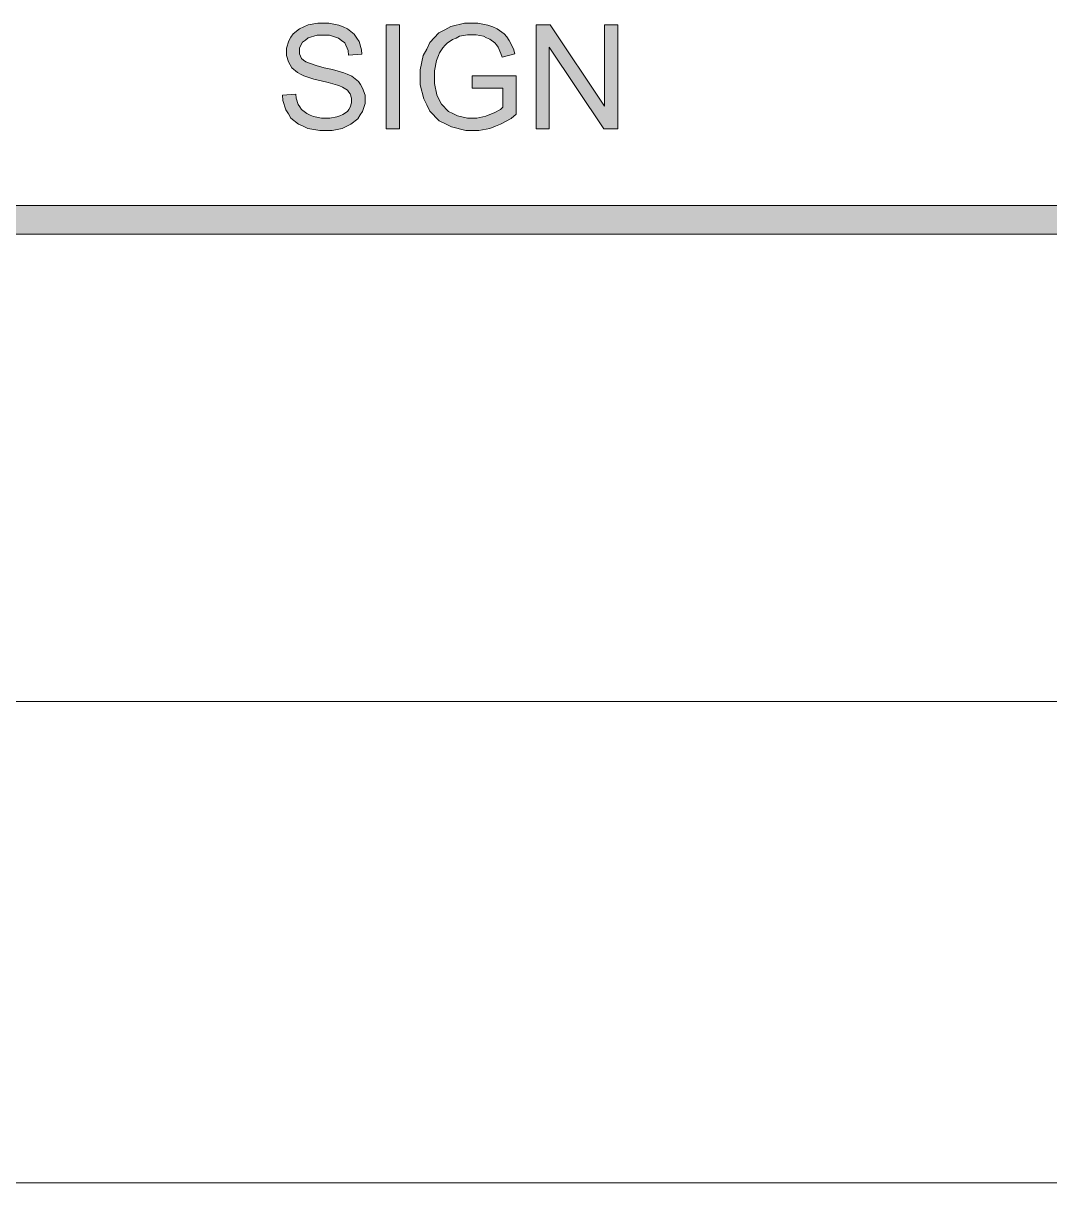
# Model space of a CAD drawing. Header units: millimetres. Extents: x 0 to 586, y 0 to 414.
# Drawn here: x 551.76 to 562.26, y 108.46 to 120.33 of the extents above; entities that cross this region are included whole.
import ezdxf

# ---------------------------------------------------------------- set-up
doc = ezdxf.new("R2010")
doc.units = ezdxf.units.MM

msp = doc.modelspace()

# ---------------------------------------------------------------- hatches: boundary and pattern name
h = msp.add_hatch(color=0)
h.dxf.hatch_style = 2
h.paths.add_polyline_path([(554.414972, 119.588139), (554.549028, 119.598722), (554.552556, 119.559917), (554.573722, 119.492889), (554.591361, 119.468194), (554.609, 119.4435), (554.661917, 119.401167), (554.697194, 119.383528), (554.732472, 119.369417), (554.813611, 119.355306), (554.859472, 119.355306), (554.898278, 119.355306), (554.968833, 119.365889), (555.000583, 119.376472), (555.032333, 119.390583), (555.078194, 119.422333), (555.092306, 119.4435), (555.106417, 119.464667), (555.120528, 119.510528), (555.120528, 119.535222), (555.120528, 119.559917), (555.106417, 119.60225), (555.092306, 119.619889), (555.078194, 119.641056), (555.028806, 119.669278), (554.997056, 119.683389), (554.975889, 119.690444), (554.880639, 119.718667), (554.810083, 119.736306), (554.736, 119.753944), (554.633694, 119.785694), (554.605472, 119.799806), (554.566667, 119.820972), (554.510222, 119.870361), (554.492583, 119.898583), (554.474944, 119.930333), (554.453778, 119.993833), (554.453778, 120.032639), (554.453778, 120.071444), (554.478472, 120.145528), (554.499639, 120.180806), (554.524333, 120.216083), (554.587833, 120.269), (554.633694, 120.286639), (554.676028, 120.307806), (554.774806, 120.325444), (554.827722, 120.325444), (554.887694, 120.325444), (554.99, 120.304278), (555.035861, 120.286639), (555.078194, 120.269), (555.14875, 120.212556), (555.173444, 120.17375), (555.198139, 120.138472), (555.222833, 120.053806), (555.226361, 120.007944), (555.088778, 119.997361), (555.08525, 120.04675), (555.049972, 120.124361), (555.018222, 120.149056), (554.986472, 120.17375), (554.89475, 120.201972), (554.83125, 120.201972), (554.76775, 120.201972), (554.676028, 120.177278), (554.647806, 120.152583), (554.619583, 120.131417), (554.587833, 120.074972), (554.587833, 120.039694), (554.587833, 120.011472), (554.609, 119.965611), (554.630167, 119.947972), (554.651333, 119.930333), (554.757167, 119.891528), (554.841833, 119.870361), (554.9265, 119.852722), (555.042917, 119.817444), (555.074667, 119.803333), (555.124056, 119.782167), (555.191083, 119.72925), (555.21225, 119.6975), (555.233417, 119.662222), (555.258111, 119.588139), (555.258111, 119.545806), (555.258111, 119.503472), (555.233417, 119.422333), (555.208722, 119.387056), (555.184028, 119.34825), (555.113472, 119.291806), (555.071139, 119.270639), (555.025278, 119.249472), (554.922972, 119.228306), (554.866528, 119.228306), (554.795972, 119.228306), (554.6725, 119.249472), (554.626639, 119.270639), (554.57725, 119.291806), (554.499639, 119.355306), (554.474944, 119.397639), (554.446722, 119.439972), (554.4185, 119.535222)])
h = msp.add_hatch(color=0)
h.dxf.hatch_style = 2
h.paths.add_polyline_path([(554.414972, 119.588139), (554.549028, 119.598722), (554.552556, 119.559917), (554.573722, 119.492889), (554.591361, 119.468194), (554.609, 119.4435), (554.661917, 119.401167), (554.697194, 119.383528), (554.732472, 119.369417), (554.813611, 119.355306), (554.859472, 119.355306), (554.898278, 119.355306), (554.968833, 119.365889), (555.000583, 119.376472), (555.032333, 119.390583), (555.078194, 119.422333), (555.092306, 119.4435), (555.106417, 119.464667), (555.120528, 119.510528), (555.120528, 119.535222), (555.120528, 119.559917), (555.106417, 119.60225), (555.092306, 119.619889), (555.078194, 119.641056), (555.028806, 119.669278), (554.997056, 119.683389), (554.975889, 119.690444), (554.880639, 119.718667), (554.810083, 119.736306), (554.736, 119.753944), (554.633694, 119.785694), (554.605472, 119.799806), (554.566667, 119.820972), (554.510222, 119.870361), (554.492583, 119.898583), (554.474944, 119.930333), (554.453778, 119.993833), (554.453778, 120.032639), (554.453778, 120.071444), (554.478472, 120.145528), (554.499639, 120.180806), (554.524333, 120.216083), (554.587833, 120.269), (554.633694, 120.286639), (554.676028, 120.307806), (554.774806, 120.325444), (554.827722, 120.325444), (554.887694, 120.325444), (554.99, 120.304278), (555.035861, 120.286639), (555.078194, 120.269), (555.14875, 120.212556), (555.173444, 120.17375), (555.198139, 120.138472), (555.222833, 120.053806), (555.226361, 120.007944), (555.088778, 119.997361), (555.08525, 120.04675), (555.049972, 120.124361), (555.018222, 120.149056), (554.986472, 120.17375), (554.89475, 120.201972), (554.83125, 120.201972), (554.76775, 120.201972), (554.676028, 120.177278), (554.647806, 120.152583), (554.619583, 120.131417), (554.587833, 120.074972), (554.587833, 120.039694), (554.587833, 120.011472), (554.609, 119.965611), (554.630167, 119.947972), (554.651333, 119.930333), (554.757167, 119.891528), (554.841833, 119.870361), (554.9265, 119.852722), (555.042917, 119.817444), (555.074667, 119.803333), (555.124056, 119.782167), (555.191083, 119.72925), (555.21225, 119.6975), (555.233417, 119.662222), (555.258111, 119.588139), (555.258111, 119.545806), (555.258111, 119.503472), (555.233417, 119.422333), (555.208722, 119.387056), (555.184028, 119.34825), (555.113472, 119.291806), (555.071139, 119.270639), (555.025278, 119.249472), (554.922972, 119.228306), (554.866528, 119.228306), (554.795972, 119.228306), (554.6725, 119.249472), (554.626639, 119.270639), (554.57725, 119.291806), (554.499639, 119.355306), (554.474944, 119.397639), (554.446722, 119.439972), (554.4185, 119.535222)])
h = msp.add_hatch(color=0)
h.dxf.hatch_style = 2
h.paths.add_polyline_path([(555.473306, 119.245944), (555.473306, 120.307806), (555.610889, 120.307806), (555.610889, 119.245944)])
h = msp.add_hatch(color=0)
h.dxf.hatch_style = 2
h.paths.add_polyline_path([(555.473306, 119.245944), (555.473306, 120.307806), (555.610889, 120.307806), (555.610889, 119.245944)])
h = msp.add_hatch(color=0)
h.dxf.hatch_style = 2
h.paths.add_polyline_path([(556.35525, 119.662222), (556.35525, 119.785694), (556.803278, 119.785694), (556.803278, 119.394111), (556.753889, 119.351778), (556.644528, 119.291806), (556.591611, 119.270639), (556.535167, 119.249472), (556.422278, 119.228306), (556.365833, 119.228306), (556.288222, 119.228306), (556.143583, 119.263583), (556.080083, 119.295333), (556.016583, 119.327083), (555.921333, 119.425861), (555.889583, 119.489361), (555.857833, 119.552861), (555.822556, 119.693972), (555.822556, 119.771583), (555.822556, 119.849194), (555.854306, 119.993833), (555.889583, 120.060861), (555.921333, 120.127889), (556.013056, 120.226667), (556.073028, 120.258417), (556.136528, 120.290167), (556.274111, 120.325444), (556.35525, 120.325444), (556.411694, 120.325444), (556.514, 120.304278), (556.563389, 120.286639), (556.60925, 120.269), (556.679806, 120.216083), (556.708028, 120.184333), (556.732722, 120.149056), (556.775056, 120.064389), (556.789167, 120.011472), (556.662167, 119.976194), (556.648056, 120.015), (556.619833, 120.0785), (556.602194, 120.103194), (556.584556, 120.124361), (556.535167, 120.163167), (556.499889, 120.177278), (556.468139, 120.191389), (556.394056, 120.2055), (556.35525, 120.2055), (556.305861, 120.2055), (556.224722, 120.191389), (556.189444, 120.17375), (556.154167, 120.159639), (556.097722, 120.120833), (556.076556, 120.099667), (556.055389, 120.074972), (556.020111, 120.022056), (556.009528, 119.993833), (555.988361, 119.944444), (555.967194, 119.838611), (555.967194, 119.778639), (555.967194, 119.708083), (555.991889, 119.591667), (556.016583, 119.542278), (556.041278, 119.496417), (556.111833, 119.422333), (556.157694, 119.401167), (556.203556, 119.376472), (556.305861, 119.355306), (556.35525, 119.355306), (556.401111, 119.355306), (556.492833, 119.372944), (556.535167, 119.390583), (556.5775, 119.408222), (556.644528, 119.4435), (556.665694, 119.464667), (556.665694, 119.662222)])
h = msp.add_hatch(color=0)
h.dxf.hatch_style = 2
h.paths.add_polyline_path([(556.35525, 119.662222), (556.35525, 119.785694), (556.803278, 119.785694), (556.803278, 119.394111), (556.753889, 119.351778), (556.644528, 119.291806), (556.591611, 119.270639), (556.535167, 119.249472), (556.422278, 119.228306), (556.365833, 119.228306), (556.288222, 119.228306), (556.143583, 119.263583), (556.080083, 119.295333), (556.016583, 119.327083), (555.921333, 119.425861), (555.889583, 119.489361), (555.857833, 119.552861), (555.822556, 119.693972), (555.822556, 119.771583), (555.822556, 119.849194), (555.854306, 119.993833), (555.889583, 120.060861), (555.921333, 120.127889), (556.013056, 120.226667), (556.073028, 120.258417), (556.136528, 120.290167), (556.274111, 120.325444), (556.35525, 120.325444), (556.411694, 120.325444), (556.514, 120.304278), (556.563389, 120.286639), (556.60925, 120.269), (556.679806, 120.216083), (556.708028, 120.184333), (556.732722, 120.149056), (556.775056, 120.064389), (556.789167, 120.011472), (556.662167, 119.976194), (556.648056, 120.015), (556.619833, 120.0785), (556.602194, 120.103194), (556.584556, 120.124361), (556.535167, 120.163167), (556.499889, 120.177278), (556.468139, 120.191389), (556.394056, 120.2055), (556.35525, 120.2055), (556.305861, 120.2055), (556.224722, 120.191389), (556.189444, 120.17375), (556.154167, 120.159639), (556.097722, 120.120833), (556.076556, 120.099667), (556.055389, 120.074972), (556.020111, 120.022056), (556.009528, 119.993833), (555.988361, 119.944444), (555.967194, 119.838611), (555.967194, 119.778639), (555.967194, 119.708083), (555.991889, 119.591667), (556.016583, 119.542278), (556.041278, 119.496417), (556.111833, 119.422333), (556.157694, 119.401167), (556.203556, 119.376472), (556.305861, 119.355306), (556.35525, 119.355306), (556.401111, 119.355306), (556.492833, 119.372944), (556.535167, 119.390583), (556.5775, 119.408222), (556.644528, 119.4435), (556.665694, 119.464667), (556.665694, 119.662222)])
h = msp.add_hatch(color=0)
h.dxf.hatch_style = 2
h.paths.add_polyline_path([(557.007889, 119.245944), (557.007889, 120.307806), (557.152528, 120.307806), (557.706389, 119.47525), (557.706389, 120.307806), (557.843972, 120.307806), (557.843972, 119.245944), (557.699333, 119.245944), (557.141944, 120.0785), (557.141944, 119.245944)])
h = msp.add_hatch(color=0)
h.dxf.hatch_style = 2
h.paths.add_polyline_path([(557.007889, 119.245944), (557.007889, 120.307806), (557.152528, 120.307806), (557.706389, 119.47525), (557.706389, 120.307806), (557.843972, 120.307806), (557.843972, 119.245944), (557.699333, 119.245944), (557.141944, 120.0785), (557.141944, 119.245944)])
h = msp.add_hatch(color=0)
h.dxf.hatch_style = 2
h.paths.add_polyline_path([(541.390417, 118.166444), (541.390417, 118.45925), (575.772139, 118.45925), (575.772139, 118.166444)])

# ---------------------------------------------------------------- linework, layer by layer
at = {"color": 0, "lineweight": 0}
for points in [[(554.414972, 119.588139), (554.549028, 119.598722), (554.552556, 119.559917), (554.573722, 119.492889), (554.591361, 119.468194), (554.609, 119.4435), (554.661917, 119.401167), (554.697194, 119.383528), (554.732472, 119.369417), (554.813611, 119.355306), (554.859472, 119.355306), (554.898278, 119.355306), (554.968833, 119.365889), (555.000583, 119.376472), (555.032333, 119.390583), (555.078194, 119.422333), (555.092306, 119.4435), (555.106417, 119.464667), (555.120528, 119.510528), (555.120528, 119.535222), (555.120528, 119.559917), (555.106417, 119.60225), (555.092306, 119.619889), (555.078194, 119.641056), (555.028806, 119.669278), (554.997056, 119.683389), (554.975889, 119.690444), (554.880639, 119.718667), (554.810083, 119.736306), (554.736, 119.753944), (554.633694, 119.785694), (554.605472, 119.799806), (554.566667, 119.820972), (554.510222, 119.870361), (554.492583, 119.898583), (554.474944, 119.930333), (554.453778, 119.993833), (554.453778, 120.032639), (554.453778, 120.071444), (554.478472, 120.145528), (554.499639, 120.180806), (554.524333, 120.216083), (554.587833, 120.269), (554.633694, 120.286639), (554.676028, 120.307806), (554.774806, 120.325444), (554.827722, 120.325444), (554.887694, 120.325444), (554.99, 120.304278), (555.035861, 120.286639), (555.078194, 120.269), (555.14875, 120.212556), (555.173444, 120.17375), (555.198139, 120.138472), (555.222833, 120.053806), (555.226361, 120.007944), (555.088778, 119.997361), (555.08525, 120.04675), (555.049972, 120.124361), (555.018222, 120.149056), (554.986472, 120.17375), (554.89475, 120.201972), (554.83125, 120.201972), (554.76775, 120.201972), (554.676028, 120.177278), (554.647806, 120.152583), (554.619583, 120.131417), (554.587833, 120.074972), (554.587833, 120.039694), (554.587833, 120.011472), (554.609, 119.965611), (554.630167, 119.947972), (554.651333, 119.930333), (554.757167, 119.891528), (554.841833, 119.870361), (554.9265, 119.852722), (555.042917, 119.817444), (555.074667, 119.803333), (555.124056, 119.782167), (555.191083, 119.72925), (555.21225, 119.6975), (555.233417, 119.662222), (555.258111, 119.588139), (555.258111, 119.545806), (555.258111, 119.503472), (555.233417, 119.422333), (555.208722, 119.387056), (555.184028, 119.34825), (555.113472, 119.291806), (555.071139, 119.270639), (555.025278, 119.249472), (554.922972, 119.228306), (554.866528, 119.228306), (554.795972, 119.228306), (554.6725, 119.249472), (554.626639, 119.270639), (554.57725, 119.291806), (554.499639, 119.355306), (554.474944, 119.397639), (554.446722, 119.439972), (554.4185, 119.535222)], [(554.414972, 119.588139), (554.549028, 119.598722), (554.552556, 119.559917), (554.573722, 119.492889), (554.591361, 119.468194), (554.609, 119.4435), (554.661917, 119.401167), (554.697194, 119.383528), (554.732472, 119.369417), (554.813611, 119.355306), (554.859472, 119.355306), (554.898278, 119.355306), (554.968833, 119.365889), (555.000583, 119.376472), (555.032333, 119.390583), (555.078194, 119.422333), (555.092306, 119.4435), (555.106417, 119.464667), (555.120528, 119.510528), (555.120528, 119.535222), (555.120528, 119.559917), (555.106417, 119.60225), (555.092306, 119.619889), (555.078194, 119.641056), (555.028806, 119.669278), (554.997056, 119.683389), (554.975889, 119.690444), (554.880639, 119.718667), (554.810083, 119.736306), (554.736, 119.753944), (554.633694, 119.785694), (554.605472, 119.799806), (554.566667, 119.820972), (554.510222, 119.870361), (554.492583, 119.898583), (554.474944, 119.930333), (554.453778, 119.993833), (554.453778, 120.032639), (554.453778, 120.071444), (554.478472, 120.145528), (554.499639, 120.180806), (554.524333, 120.216083), (554.587833, 120.269), (554.633694, 120.286639), (554.676028, 120.307806), (554.774806, 120.325444), (554.827722, 120.325444), (554.887694, 120.325444), (554.99, 120.304278), (555.035861, 120.286639), (555.078194, 120.269), (555.14875, 120.212556), (555.173444, 120.17375), (555.198139, 120.138472), (555.222833, 120.053806), (555.226361, 120.007944), (555.088778, 119.997361), (555.08525, 120.04675), (555.049972, 120.124361), (555.018222, 120.149056), (554.986472, 120.17375), (554.89475, 120.201972), (554.83125, 120.201972), (554.76775, 120.201972), (554.676028, 120.177278), (554.647806, 120.152583), (554.619583, 120.131417), (554.587833, 120.074972), (554.587833, 120.039694), (554.587833, 120.011472), (554.609, 119.965611), (554.630167, 119.947972), (554.651333, 119.930333), (554.757167, 119.891528), (554.841833, 119.870361), (554.9265, 119.852722), (555.042917, 119.817444), (555.074667, 119.803333), (555.124056, 119.782167), (555.191083, 119.72925), (555.21225, 119.6975), (555.233417, 119.662222), (555.258111, 119.588139), (555.258111, 119.545806), (555.258111, 119.503472), (555.233417, 119.422333), (555.208722, 119.387056), (555.184028, 119.34825), (555.113472, 119.291806), (555.071139, 119.270639), (555.025278, 119.249472), (554.922972, 119.228306), (554.866528, 119.228306), (554.795972, 119.228306), (554.6725, 119.249472), (554.626639, 119.270639), (554.57725, 119.291806), (554.499639, 119.355306), (554.474944, 119.397639), (554.446722, 119.439972), (554.4185, 119.535222)], [(555.473306, 119.245944), (555.473306, 120.307806), (555.610889, 120.307806), (555.610889, 119.245944)], [(555.473306, 119.245944), (555.473306, 120.307806), (555.610889, 120.307806), (555.610889, 119.245944)], [(556.35525, 119.662222), (556.35525, 119.785694), (556.803278, 119.785694), (556.803278, 119.394111), (556.753889, 119.351778), (556.644528, 119.291806), (556.591611, 119.270639), (556.535167, 119.249472), (556.422278, 119.228306), (556.365833, 119.228306), (556.288222, 119.228306), (556.143583, 119.263583), (556.080083, 119.295333), (556.016583, 119.327083), (555.921333, 119.425861), (555.889583, 119.489361), (555.857833, 119.552861), (555.822556, 119.693972), (555.822556, 119.771583), (555.822556, 119.849194), (555.854306, 119.993833), (555.889583, 120.060861), (555.921333, 120.127889), (556.013056, 120.226667), (556.073028, 120.258417), (556.136528, 120.290167), (556.274111, 120.325444), (556.35525, 120.325444), (556.411694, 120.325444), (556.514, 120.304278), (556.563389, 120.286639), (556.60925, 120.269), (556.679806, 120.216083), (556.708028, 120.184333), (556.732722, 120.149056), (556.775056, 120.064389), (556.789167, 120.011472), (556.662167, 119.976194), (556.648056, 120.015), (556.619833, 120.0785), (556.602194, 120.103194), (556.584556, 120.124361), (556.535167, 120.163167), (556.499889, 120.177278), (556.468139, 120.191389), (556.394056, 120.2055), (556.35525, 120.2055), (556.305861, 120.2055), (556.224722, 120.191389), (556.189444, 120.17375), (556.154167, 120.159639), (556.097722, 120.120833), (556.076556, 120.099667), (556.055389, 120.074972), (556.020111, 120.022056), (556.009528, 119.993833), (555.988361, 119.944444), (555.967194, 119.838611), (555.967194, 119.778639), (555.967194, 119.708083), (555.991889, 119.591667), (556.016583, 119.542278), (556.041278, 119.496417), (556.111833, 119.422333), (556.157694, 119.401167), (556.203556, 119.376472), (556.305861, 119.355306), (556.35525, 119.355306), (556.401111, 119.355306), (556.492833, 119.372944), (556.535167, 119.390583), (556.5775, 119.408222), (556.644528, 119.4435), (556.665694, 119.464667), (556.665694, 119.662222)], [(556.35525, 119.662222), (556.35525, 119.785694), (556.803278, 119.785694), (556.803278, 119.394111), (556.753889, 119.351778), (556.644528, 119.291806), (556.591611, 119.270639), (556.535167, 119.249472), (556.422278, 119.228306), (556.365833, 119.228306), (556.288222, 119.228306), (556.143583, 119.263583), (556.080083, 119.295333), (556.016583, 119.327083), (555.921333, 119.425861), (555.889583, 119.489361), (555.857833, 119.552861), (555.822556, 119.693972), (555.822556, 119.771583), (555.822556, 119.849194), (555.854306, 119.993833), (555.889583, 120.060861), (555.921333, 120.127889), (556.013056, 120.226667), (556.073028, 120.258417), (556.136528, 120.290167), (556.274111, 120.325444), (556.35525, 120.325444), (556.411694, 120.325444), (556.514, 120.304278), (556.563389, 120.286639), (556.60925, 120.269), (556.679806, 120.216083), (556.708028, 120.184333), (556.732722, 120.149056), (556.775056, 120.064389), (556.789167, 120.011472), (556.662167, 119.976194), (556.648056, 120.015), (556.619833, 120.0785), (556.602194, 120.103194), (556.584556, 120.124361), (556.535167, 120.163167), (556.499889, 120.177278), (556.468139, 120.191389), (556.394056, 120.2055), (556.35525, 120.2055), (556.305861, 120.2055), (556.224722, 120.191389), (556.189444, 120.17375), (556.154167, 120.159639), (556.097722, 120.120833), (556.076556, 120.099667), (556.055389, 120.074972), (556.020111, 120.022056), (556.009528, 119.993833), (555.988361, 119.944444), (555.967194, 119.838611), (555.967194, 119.778639), (555.967194, 119.708083), (555.991889, 119.591667), (556.016583, 119.542278), (556.041278, 119.496417), (556.111833, 119.422333), (556.157694, 119.401167), (556.203556, 119.376472), (556.305861, 119.355306), (556.35525, 119.355306), (556.401111, 119.355306), (556.492833, 119.372944), (556.535167, 119.390583), (556.5775, 119.408222), (556.644528, 119.4435), (556.665694, 119.464667), (556.665694, 119.662222)], [(557.007889, 119.245944), (557.007889, 120.307806), (557.152528, 120.307806), (557.706389, 119.47525), (557.706389, 120.307806), (557.843972, 120.307806), (557.843972, 119.245944), (557.699333, 119.245944), (557.141944, 120.0785), (557.141944, 119.245944)], [(557.007889, 119.245944), (557.007889, 120.307806), (557.152528, 120.307806), (557.706389, 119.47525), (557.706389, 120.307806), (557.843972, 120.307806), (557.843972, 119.245944), (557.699333, 119.245944), (557.141944, 120.0785), (557.141944, 119.245944)], [(541.390417, 118.166444), (541.390417, 118.45925), (575.772139, 118.45925), (575.772139, 118.166444)]]:
    msp.add_lwpolyline(points, close=True, dxfattribs=at)
for points in [[(541.390417, 113.386306), (575.772139, 113.386306)], [(551.550417, 108.461528), (575.772139, 108.461528)]]:
    msp.add_lwpolyline(points, dxfattribs=at)

doc.saveas('drawing.dxf')
